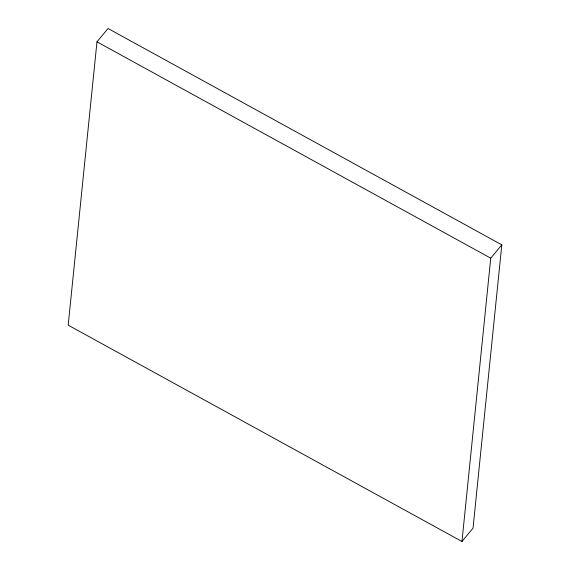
<?xml version="1.0" encoding="UTF-8"?>
<svg xmlns="http://www.w3.org/2000/svg" width="570" height="570" viewBox="0 0 570 570"><rect width="100%" height="100%" fill="white"/><g stroke="black" fill="none" stroke-linecap="round" stroke-linejoin="round"><path stroke-width="0.85" d="M96.971 41.824L68.193 325.156L461.964 541.5L473.029 528.176L501.807 244.844L108.036 28.5L96.971 41.824L490.742 258.167L461.964 541.5M490.742 258.167L501.807 244.844"/></g></svg>
